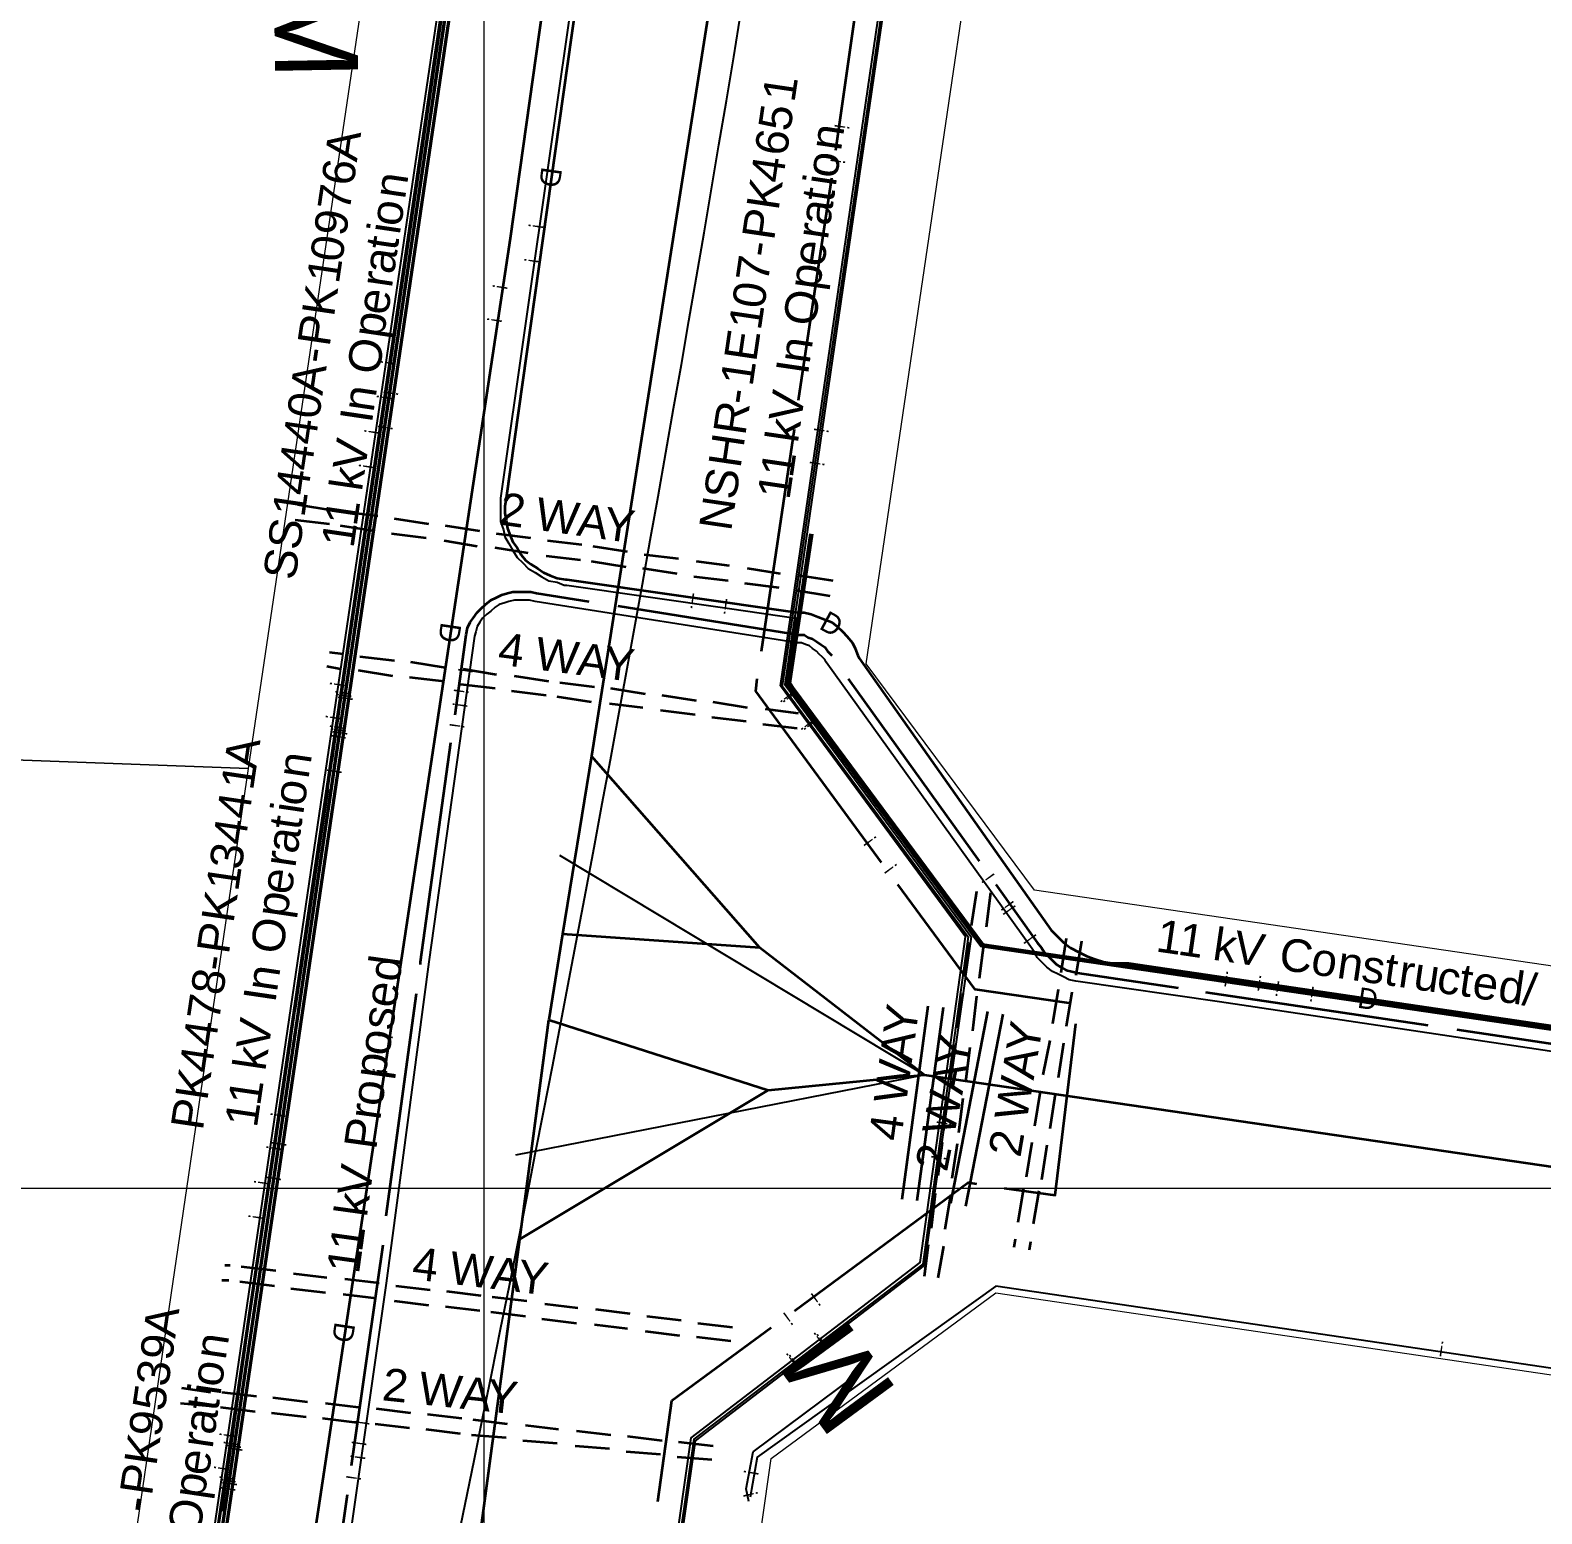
# Model space of a CAD drawing. Header units: inches. Extents: x 0.2 to 23.4, y 0.2 to 16.2.
# Drawn here: x 15.401 to 19.053, y 3.326 to 6.909 of the extents above; entities that cross this region are included whole.
import ezdxf

# ---------------------------------------------------------------- set-up
doc = ezdxf.new("R2010")
doc.units = ezdxf.units.IN
doc.header["$MEASUREMENT"] = 0
doc.layers.add('PDF_Geometry', color=7, linetype='Continuous', true_color=0x4ce600)
doc.layers.add('PDF_Text', color=7, linetype='Continuous')
doc.styles.add('PDF Arial', font='arial.ttf')

msp = doc.modelspace()

# ---------------------------------------------------------------- linework, layer by layer
at = {"layer": 'PDF_Geometry', "lineweight": 25}
for points in [[(17.6239, 15.3912), (17.1139, 11.9148), (16.5072, 11.4649), (16.3206, 11.4849), (16.2472, 10.8083), (16.4172, 10.7816), (16.8673, 10.175), (16.8406, 9.9883), (15.6239, 1.7424)], [(15.6272, 1.7424), (16.8473, 9.9883), (16.8706, 10.1783), (16.4206, 10.7849), (16.2539, 10.8116), (16.3239, 11.4782), (16.5072, 11.4549), (17.1239, 11.9115), (17.6339, 15.3912)], [(17.6406, 15.3912), (17.1273, 11.9082), (16.5106, 11.4482), (16.3339, 11.4682), (16.2639, 10.8183), (16.4239, 10.7983), (16.8839, 10.1783), (16.8539, 9.985), (15.6372, 1.7424)], [(17.6439, 15.3912), (17.1339, 11.9048), (16.5139, 11.4449), (16.3372, 11.4615), (16.2706, 10.8249), (16.4272, 10.8016), (16.8873, 10.1816), (16.8606, 9.985), (15.6439, 1.7424)], [(17.6473, 15.3912), (17.1373, 11.9015), (16.5139, 11.4382), (16.3406, 11.4582), (16.2739, 10.8283), (16.4306, 10.8083), (16.8939, 10.1816), (16.8639, 9.985), (15.6472, 1.7424)], [(16.7473, 1.7424), (16.9973, 3.5089), (17.5506, 3.9322), (17.6606, 4.7188), (17.2139, 5.3254), (17.5639, 7.7185), (18.6907, 15.3912)], [(18.694, 15.3912), (17.5706, 7.7185), (17.2173, 5.3254), (17.6673, 4.7188), (17.5573, 3.9288), (17.0039, 3.5055), (16.7506, 1.7424)], [(18.7007, 15.3912), (17.5739, 7.7185), (17.2239, 5.3287), (17.6739, 4.7188), (17.5606, 3.9255), (17.0073, 3.5022), (16.7572, 1.7424)], [(11.3871, 12.4881), (11.3637, 12.2015), (16.3272, 11.4715), (16.2606, 10.8149), (16.4206, 10.7916), (16.8773, 10.1783), (16.8506, 9.9883), (15.6339, 1.7424)], [(16.1072, 10.6149), (16.1372, 10.8149), (16.4139, 10.7749), (16.8606, 10.175), (16.6772, 8.9284), (16.1106, 5.0987), (15.6172, 1.7424)], [(16.7773, 7.4552), (16.5372, 5.7787), (16.5372, 5.762), (16.5372, 5.742), (16.5372, 5.722), (16.5439, 5.702), (16.5472, 5.6854), (16.5572, 5.6687), (16.5672, 5.652), (16.5772, 5.6354), (16.5906, 5.622), (16.6039, 5.6087), (16.6206, 5.5987), (16.6372, 5.5887), (16.6539, 5.5787), (16.6739, 5.5754), (16.6906, 5.5687), (16.6972, 5.5687), (17.0906, 5.512), (17.2506, 5.4887), (17.2473, 5.4587)], [(19.524, 4.3755), (18.274, 4.5621), (17.9273, 4.6121), (17.9106, 4.6155), (17.8973, 4.6221), (17.884, 4.6288), (17.8706, 4.6355), (17.8573, 4.6455), (17.844, 4.6588), (17.834, 4.6688), (17.8273, 4.6821), (17.8173, 4.6954), (17.3239, 5.3821), (17.3206, 5.3887), (17.3139, 5.3954), (17.3073, 5.4021), (17.3006, 5.4087), (17.2906, 5.4154), (17.2839, 5.422), (17.2739, 5.4254), (17.2639, 5.4287), (17.2539, 5.4287), (17.2439, 5.432), (17.2339, 5.432), (16.6206, 5.5287), (16.6072, 5.532), (16.5972, 5.532), (16.5839, 5.532), (16.5706, 5.532), (16.5572, 5.5287), (16.5472, 5.5254), (16.5339, 5.522), (16.5239, 5.5154), (16.5139, 5.5054), (16.5039, 5.4987), (16.4939, 5.4887), (16.4872, 5.4787), (16.4806, 5.4687), (16.4772, 5.4554), (16.4739, 5.4454), (16.3639, 4.6588), (16.2606, 3.8822), (16.1472, 3.0889)], [(23.3508, 3.8688), (17.6973, 4.6954), (17.2406, 5.3121), (17.2273, 5.3287), (17.2473, 5.4587)]]:
    msp.add_lwpolyline(points, dxfattribs=at)
at = {"layer": 'PDF_Geometry', "color": 8, "lineweight": 9, "true_color": 0x6e6e6e}
for points in [[(16.4972, 2.3623), (16.4972, 14.7713)], [(11.8704, 4.1122), (22.8041, 4.1122)]]:
    msp.add_lwpolyline(points, dxfattribs=at)
at = {"layer": 'PDF_Geometry', "color": 8, "lineweight": 35, "true_color": 0x828282}
for points in [[(17.6706, 10.9382), (17.6173, 10.6183), (16.7572, 5.1554), (16.6872, 4.7254), (16.6539, 4.5188)], [(17.1639, 4.6921), (16.7572, 5.1554)], [(17.5606, 4.3855), (17.1639, 4.6921), (16.6872, 4.7254)], [(16.2806, 1.7424), (16.3439, 2.1957), (16.4406, 2.9189), (16.5839, 3.9888), (16.6539, 4.5188)], [(16.6539, 4.5188), (17.1839, 4.3488), (17.5606, 4.3855)], [(17.5606, 4.3855), (23.3508, 3.5389)], [(16.5839, 3.9888), (17.1839, 4.3488)]]:
    msp.add_lwpolyline(points, dxfattribs=at)
at = {"layer": 'PDF_Geometry', "color": 1, "lineweight": 35, "true_color": 0xe60000}
for points in [[(17.0573, 9.935), (16.5606, 6.4053), (16.0239, 2.8556), (15.8506, 1.7424)], [(16.7873, 7.4552), (16.5506, 5.7787), (16.5472, 5.7587), (16.5472, 5.742), (16.5506, 5.7254), (16.5539, 5.7054), (16.5606, 5.6887), (16.5672, 5.672), (16.5772, 5.6587), (16.5872, 5.642), (16.5972, 5.6287), (16.6106, 5.6187), (16.6272, 5.6087), (16.6406, 5.5987), (16.6572, 5.592), (16.6739, 5.5854), (16.6939, 5.582), (16.6972, 5.582), (17.2539, 5.502), (17.2706, 5.502), (17.2873, 5.4987), (17.3039, 5.492), (17.3206, 5.4854), (17.3373, 5.4787), (17.3506, 5.4687), (17.3639, 5.4554), (17.3739, 5.4454), (17.3873, 5.4287), (17.3939, 5.4154), (17.4006, 5.3987), (17.4039, 5.3921), (17.8673, 4.7354), (17.8806, 4.7221), (17.8973, 4.7054), (17.914, 4.6921), (17.934, 4.6821), (17.954, 4.6721), (17.974, 4.6654), (17.994, 4.6588), (18.014, 4.6554), (18.0373, 4.6554), (18.054, 4.6554), (19.384, 4.4588)]]:
    msp.add_lwpolyline(points, dxfattribs=at)
at = {"layer": 'PDF_Geometry', "color": 7, "lineweight": 18}
for points in [[(23.3508, 4.0222), (17.8273, 4.8321), (17.4206, 5.3787), (18.0906, 9.9217)], [(16.2606, 7.3752), (15.9272, 5.1254), (13.6871, 5.2087), (13.9705, 7.1252), (14.0205, 7.4585), (16.2606, 7.3752)], [(13.6871, 5.2087), (15.9272, 5.1254), (15.4305, 1.7424)], [(16.9473, 1.7424), (17.1906, 3.4589), (17.734, 3.8589)], [(17.734, 3.8589), (20.8107, 3.4056), (20.5741, 1.7424)]]:
    msp.add_lwpolyline(points, dxfattribs=at)
at = {"layer": 'PDF_Geometry', "lineweight": 35}
for points in [[(17.3473, 6.6186), (17.4239, 7.1552)], [(16.3072, 6.3553), (16.3872, 6.8919)], [(17.2573, 6.0153), (17.3373, 6.552)], [(16.2172, 5.7487), (16.2972, 6.2853)], [(17.1673, 5.4087), (17.2473, 5.9453)], [(16.1306, 5.1454), (16.2072, 5.682)], [(16.4272, 5.2554), (16.4539, 5.4487), (16.4572, 5.4654), (16.4639, 5.4787), (16.4706, 5.4887), (16.4806, 5.502), (16.4906, 5.512), (16.5006, 5.522), (16.5139, 5.532), (16.5272, 5.5387), (16.5406, 5.5454), (16.5539, 5.5487), (16.5672, 5.552), (16.5839, 5.552), (16.5972, 5.552), (16.6106, 5.552), (16.6239, 5.5487), (16.7506, 5.5287)], [(16.8206, 5.5187), (17.2373, 5.452), (17.2473, 5.452), (17.2573, 5.4487), (17.2706, 5.4487), (17.2806, 5.442), (17.2906, 5.4387), (17.3006, 5.432), (17.3106, 5.4254), (17.3206, 5.4187), (17.3273, 5.4087), (17.3373, 5.3987)], [(16.1572, 5.4021), (16.1239, 5.4054)], [(16.1506, 5.3654), (16.1172, 5.3721)], [(16.2806, 5.3854), (16.1972, 5.3954)], [(16.4039, 5.3687), (16.3206, 5.3821)], [(16.2772, 5.3487), (16.1939, 5.3621)], [(16.4006, 5.3354), (16.3172, 5.3454)], [(16.5272, 5.3521), (16.4472, 5.3654)], [(16.6539, 5.3354), (16.5706, 5.3487)], [(16.7639, 5.3221), (16.6806, 5.3321)], [(17.4573, 4.8988), (17.1539, 5.3121), (17.1573, 5.3421)], [(17.3773, 5.3421), (17.6939, 4.9021)], [(16.5239, 5.3187), (16.4406, 5.3287)], [(16.6472, 5.3021), (16.5639, 5.3121)], [(16.7572, 5.2854), (16.6739, 5.2987)], [(16.8873, 5.3054), (16.8039, 5.3187)], [(17.0106, 5.2887), (16.9273, 5.3021)], [(16.8806, 5.2721), (16.8006, 5.2821)], [(17.0073, 5.2554), (16.9239, 5.2654)], [(17.1339, 5.2721), (17.0506, 5.2854)], [(17.2573, 5.2587), (17.1773, 5.2687)], [(17.1306, 5.2387), (17.0473, 5.2487)], [(17.2539, 5.2221), (17.1706, 5.2321)], [(16.3439, 4.6521), (16.3439, 4.6588), (16.4172, 5.1887)], [(16.0406, 4.5421), (16.1206, 5.0754)], [(17.9106, 4.5588), (17.6839, 4.5921), (17.4973, 4.8454)], [(17.734, 4.8454), (17.834, 4.7054), (17.844, 4.6921), (17.8506, 4.6821), (17.8606, 4.6721), (17.8706, 4.6621), (17.8806, 4.6521), (17.8906, 4.6455), (17.904, 4.6388), (17.9173, 4.6355), (17.9306, 4.6321), (18.174, 4.5955)], [(16.2606, 4.0455), (16.3339, 4.5821)], [(18.2406, 4.5855), (18.7773, 4.5055)], [(17.5073, 4.0855), (17.5706, 4.5521)], [(17.5439, 4.0822), (17.6073, 4.5488)], [(17.754, 4.1122), (17.8773, 4.0955), (17.9273, 4.5088)], [(18.8473, 4.4955), (19.3807, 4.4155)], [(15.9506, 3.9355), (16.0306, 4.4721)], [(17.2473, 3.8155), (17.6673, 4.1255), (17.6873, 4.1222)], [(16.1772, 3.4422), (16.2406, 3.8855), (16.2539, 3.9755)], [(15.8839, 3.9255), (15.8706, 3.9255)], [(15.9939, 3.9122), (15.9106, 3.9222)], [(15.8806, 3.8888), (15.8639, 3.8888)], [(15.9906, 3.8755), (15.9072, 3.8855)], [(16.1172, 3.8955), (16.0372, 3.9055)], [(16.2439, 3.8822), (16.1606, 3.8922)], [(16.3672, 3.8655), (16.2839, 3.8755)], [(15.8639, 3.3322), (15.9406, 3.8688)], [(16.1139, 3.8589), (16.0306, 3.8688)], [(16.2372, 3.8455), (16.1572, 3.8555)], [(16.3639, 3.8289), (16.2806, 3.8389)], [(16.4906, 3.8522), (16.4072, 3.8622)], [(16.6006, 3.8389), (16.5172, 3.8489)], [(16.4872, 3.8155), (16.4039, 3.8255)], [(16.5972, 3.8022), (16.5139, 3.8122)], [(16.7239, 3.8222), (16.6439, 3.8322)], [(16.8506, 3.8089), (16.7672, 3.8189)], [(16.9739, 3.7922), (16.8906, 3.8022)], [(16.7206, 3.7855), (16.6372, 3.7955)], [(16.8439, 3.7722), (16.7639, 3.7822)], [(16.9706, 3.7555), (16.8873, 3.7655)], [(16.9173, 3.3556), (16.9506, 3.5989), (17.1906, 3.7755)], [(17.0973, 3.7755), (17.0139, 3.7855)], [(17.0939, 3.7422), (17.0106, 3.7522)], [(16.0839, 2.8356), (16.1272, 3.0922), (16.1672, 3.3722)]]:
    msp.add_lwpolyline(points, dxfattribs=at)
at = {"layer": 'PDF_Geometry', "color": 211, "lineweight": 35, "true_color": 0xf4b3fc}
for points in [[(16.1306, 5.7487), (16.0472, 5.762)], [(16.2406, 5.7354), (16.1572, 5.7454)], [(16.1239, 5.7154), (16.0406, 5.7254)], [(16.2339, 5.6987), (16.1506, 5.712)], [(16.3639, 5.7154), (16.2806, 5.7287)], [(16.4872, 5.6987), (16.4039, 5.712)], [(16.3572, 5.682), (16.2739, 5.692)], [(16.4806, 5.662), (16.4006, 5.6754)], [(16.6106, 5.682), (16.5272, 5.692)], [(16.7339, 5.6654), (16.6506, 5.6754)], [(16.8439, 5.6487), (16.7606, 5.662)], [(16.6039, 5.6454), (16.5239, 5.6587)], [(16.7306, 5.6287), (16.6472, 5.6387)], [(16.8406, 5.612), (16.7572, 5.6254)], [(16.9673, 5.632), (16.8839, 5.642)], [(17.0906, 5.6154), (17.0106, 5.6254)], [(16.9639, 5.5954), (16.8806, 5.6087)], [(17.0873, 5.5787), (17.0039, 5.5887)], [(17.2139, 5.5954), (17.1339, 5.6087)], [(17.3406, 5.5787), (17.2573, 5.592)], [(17.2106, 5.562), (17.1273, 5.572)], [(17.3339, 5.542), (17.2506, 5.5554)], [(17.6873, 4.8288), (17.6739, 4.7454)], [(17.7206, 4.8254), (17.7106, 4.7421)], [(17.904, 4.7154), (17.8906, 4.6321)], [(17.6706, 4.7054), (17.6573, 4.6221)], [(17.7039, 4.6988), (17.6939, 4.6188)], [(17.9406, 4.7088), (17.9273, 4.6255)], [(17.6539, 4.5821), (17.6406, 4.4988)], [(17.6873, 4.5755), (17.6773, 4.4921)], [(17.884, 4.5921), (17.8706, 4.5088)], [(17.9173, 4.5855), (17.904, 4.5021)], [(17.714, 4.5388), (17.6239, 4.0755)], [(17.7506, 4.5321), (17.6606, 4.0688)], [(17.6339, 4.4588), (17.6239, 4.3755)], [(17.864, 4.4688), (17.8473, 4.3855)], [(17.8973, 4.4621), (17.884, 4.3788)], [(17.6706, 4.4521), (17.6606, 4.3688)], [(17.6173, 4.3321), (17.6073, 4.2521)], [(17.6539, 4.3288), (17.6439, 4.2455)], [(17.8406, 4.3455), (17.8273, 4.2621)], [(17.8773, 4.3388), (17.864, 4.2555)], [(17.6039, 4.2222), (17.5939, 4.1422)], [(17.6406, 4.2188), (17.6273, 4.1355)], [(17.8206, 4.2222), (17.8073, 4.1388)], [(17.8573, 4.2155), (17.844, 4.1322)], [(17.5873, 4.0988), (17.5773, 4.0155)], [(17.6239, 4.0955), (17.6106, 4.0122)], [(17.8006, 4.1122), (17.7873, 4.0288)], [(17.8373, 4.1055), (17.824, 4.0255)], [(17.7806, 3.9888), (17.7773, 3.9688)], [(17.8173, 3.9822), (17.814, 3.9622)], [(17.5706, 3.9755), (17.5606, 3.8988)], [(17.6073, 3.9722), (17.5939, 3.8955)], [(15.8372, 3.6189), (15.7672, 3.6289)], [(15.9472, 3.6089), (15.8639, 3.6189)], [(15.8339, 3.5855), (15.7639, 3.5922)], [(15.9439, 3.5722), (15.8606, 3.5822)], [(16.0706, 3.5955), (15.9872, 3.6055)], [(16.1939, 3.5822), (16.1139, 3.5922)], [(16.0672, 3.5589), (15.9839, 3.5689)], [(16.1906, 3.5455), (16.1072, 3.5555)], [(16.3206, 3.5689), (16.2372, 3.5789)], [(16.4439, 3.5555), (16.3606, 3.5655)], [(16.5539, 3.5422), (16.4706, 3.5522)], [(16.3172, 3.5322), (16.2339, 3.5422)], [(16.4406, 3.5189), (16.3572, 3.5289)], [(16.5506, 3.5089), (16.4672, 3.5155)], [(16.6772, 3.5289), (16.5972, 3.5389)], [(16.8039, 3.5155), (16.7206, 3.5255)], [(16.9273, 3.5022), (16.8439, 3.5122)], [(16.6739, 3.4955), (16.5906, 3.5022)], [(16.8006, 3.4822), (16.7172, 3.4889)], [(16.9239, 3.4689), (16.8406, 3.4756)], [(17.0506, 3.4889), (16.9673, 3.4989)], [(17.0473, 3.4556), (16.9639, 3.4622)]]:
    msp.add_lwpolyline(points, dxfattribs=at)
at = {"layer": 'PDF_Geometry', "color": 20, "lineweight": 60, "true_color": 0xfa3411}
msp.add_lwpolyline([(17.2873, 5.692), (17.2339, 5.3321), (17.2439, 5.3154), (17.7006, 4.6988), (23.3508, 3.8722)], dxfattribs=at)
at = {"layer": 'PDF_Geometry', "color": 7, "lineweight": 25}
for points in [[(17.5606, 4.3855), (16.6806, 4.9154)], [(16.5739, 4.1922), (17.5606, 4.3855)], [(17.5606, 4.3855), (23.3508, 3.5389)]]:
    msp.add_lwpolyline(points, dxfattribs=at)
at = {"layer": 'PDF_Geometry', "color": 222, "lineweight": 25, "true_color": 0xe600a9}
for points in [[(23.3508, 3.0456), (17.734, 3.8755), (17.1573, 3.4622), (17.1406, 3.3656)], [(17.1373, 3.3556), (17.1306, 3.3856), (17.1473, 3.4756), (17.3939, 3.6589)]]:
    msp.add_lwpolyline(points, dxfattribs=at)
at = {"layer": 'PDF_Geometry', "color": 7, "lineweight": 25}
msp.add_arc((-74.8281, 22.0997), 93.1857, 347.397572, 355.877628, dxfattribs=at)

# ---------------------------------------------------------------- texts
at = {"layer": 'PDF_Text', "color": 220, "true_color": 0xff00c5, "attachment_point": 7, "style": 'PDF Arial'}
for s, insert, char_height, rotation in [('\\W1.001361;\\Q0.00023;M', (15.9889, 7.0211), 0.200413, 271.0001), ('\\W1.001361;\\Q0.00655;M', (17.5007, 3.6183), 0.200421, 126.3033)]:
    msp.add_mtext(s, dxfattribs=dict(at, insert=insert, char_height=char_height, rotation=rotation))
at = {"layer": 'PDF_Text', "attachment_point": 7, "style": 'PDF Arial'}
for s, insert, char_height, rotation in [('\\W1.000949;\\Q-0.00199;1', (17.2471, 6.7322), 0.078734, 81.599), ('\\W1.001554;\\Q-0.00199;5', (17.2381, 6.662), 0.078734, 81.599), ('\\W1.003087;\\Q-0.00199;A', (16.1898, 6.5887), 0.078734, 81.599), ('\\W0.998941;\\Q-0.00199;6', (17.2293, 6.6023), 0.078734, 81.599), ('\\W1.001151;\\Q-0.00199;n', (17.3595, 6.6152), 0.078734, 81.599), ('\\W0.836953;\\Q-0.00208;!', (17.3789, 6.6672), 0.035788, 81.599), ('\\W1.001058;\\Q-0.00199;o', (17.351, 6.5488), 0.078734, 81.599), ('\\W0.998941;\\Q-0.00199;6', (16.1825, 6.5301), 0.078734, 81.599), ('\\W0.938546;\\Q-0.00195;D', (16.6365, 6.5803), 0.050103, 261.999), ('\\W1.000981;\\Q-0.00199;4', (17.2183, 6.5371), 0.078734, 81.599), ('\\W0.836953;\\Q-0.00208;!', (17.3689, 6.5838), 0.035788, 81.599), ('\\W1.001151;\\Q-0.00199;n', (16.3061, 6.4986), 0.078734, 81.599), ('\\W1.000895;\\Q-0.00199;K', (17.2086, 6.4712), 0.078734, 81.599), ('\\W0.998236;\\Q-0.00199;i', (17.3468, 6.5295), 0.078734, 81.599), ('\\W1.002074;\\Q-0.00199;7', (16.1721, 6.4687), 0.078734, 81.599), ('\\W0.998142;\\Q-0.00199;t', (17.3419, 6.4912), 0.078734, 81.599), ('\\W1.000870;\\Q-0.00199;9', (16.1645, 6.4085), 0.078734, 81.599), ('\\W1.001058;\\Q-0.00199;o', (16.2976, 6.4322), 0.078734, 81.599), ('\\W1.001708;\\Q-0.00199;P', (17.1979, 6.399), 0.078734, 81.599), ('\\W1.000182;\\Q-0.00199;a', (17.334, 6.4338), 0.078734, 81.599), ('\\W0.998236;\\Q-0.00199;i', (16.2934, 6.4129), 0.078734, 81.599), ('\\W0.836953;\\Q-0.00190;!', (16.6055, 6.4434), 0.035788, 261.9991), ('\\W1.001496;\\Q-0.00199;r', (17.3278, 6.4008), 0.078734, 81.599), ('\\W1.001712;\\Q-0.00199;0', (16.1553, 6.3459), 0.078734, 81.599), ('\\W0.998142;\\Q-0.00199;t', (16.2885, 6.3745), 0.078734, 81.599), ('\\W1.000575;\\Q-0.00199;-', (17.1918, 6.3578), 0.078734, 81.599), ('\\W1.001205;\\Q-0.00199;e', (17.3194, 6.3349), 0.078734, 81.599), ('\\W1.000182;\\Q-0.00199;a', (16.2806, 6.3171), 0.078734, 81.599), ('\\W0.836953;\\Q-0.00190;!', (16.5955, 6.3601), 0.035788, 261.9991), ('\\W1.002074;\\Q-0.00199;7', (17.1828, 6.2969), 0.078734, 81.599), ('\\W1.000949;\\Q-0.00199;1', (16.1463, 6.2941), 0.078734, 81.599), ('\\W1.001496;\\Q-0.00199;r', (16.2744, 6.2842), 0.078734, 81.599), ('\\W1.001469;\\Q-0.00199;p', (17.3314, 6.2757), 0.078734, 81.599), ('\\W1.000895;\\Q-0.00199;K', (16.1345, 6.2144), 0.078734, 81.599), ('\\W1.001205;\\Q-0.00199;e', (16.266, 6.2182), 0.078734, 81.599), ('\\W0.836953;\\Q-0.00213;!', (16.519, 6.2968), 0.035788, 261.3989), ('\\W1.001712;\\Q-0.00199;0', (17.1748, 6.2334), 0.078734, 81.599), ('\\W1.000360;\\Q-0.00199;O', (17.2982, 6.1911), 0.078734, 81.599), ('\\W1.001708;\\Q-0.00199;P', (16.1239, 6.1423), 0.078734, 81.599), ('\\W1.001469;\\Q-0.00199;p', (16.2781, 6.1591), 0.078734, 81.599), ('\\W0.836953;\\Q-0.00213;!', (16.5056, 6.2168), 0.035788, 261.3989), ('\\W1.000949;\\Q-0.00199;1', (17.1658, 6.1816), 0.078734, 81.599), ('\\W1.000333;\\Q-0.00199;E', (17.1546, 6.1058), 0.078734, 81.599), ('\\W1.000575;\\Q-0.00199;-', (16.1178, 6.1011), 0.078734, 81.599), ('\\W1.000360;\\Q-0.00199;O', (16.2448, 6.0744), 0.078734, 81.599), ('\\W1.001151;\\Q-0.00199;n', (17.2835, 6.1009), 0.078734, 81.599), ('\\W0.836953;\\Q-0.00193;!', (16.2489, 6.1135), 0.035788, 261.699), ('\\W1.000949;\\Q-0.00199;1', (17.1458, 6.0464), 0.078734, 81.599), ('\\W1.002522;\\Q-0.00199;I', (17.2796, 6.0742), 0.078734, 81.599), ('\\W1.003087;\\Q-0.00199;A', (16.1065, 6.0249), 0.078734, 81.599), ('\\W1.001712;\\Q-0.00199;0', (16.0993, 5.9668), 0.078734, 81.599), ('\\W1.001151;\\Q-0.00199;n', (16.2301, 5.9842), 0.078734, 81.599), ('\\W0.836953;\\Q-0.00193;!', (16.2389, 6.0301), 0.035788, 261.699), ('\\W0.836953;\\Q-0.00196;!', (16.2889, 6.0239), 0.035788, 81.499), ('\\W1.000575;\\Q-0.00199;-', (17.1392, 6.0018), 0.078734, 81.599), ('\\W1.000803;\\Q-0.00199;V', (17.2626, 5.959), 0.078734, 81.599), ('\\W1.002628;\\Q-0.00199;R', (17.1283, 5.9278), 0.078734, 81.599), ('\\W1.000981;\\Q-0.00199;4', (16.0887, 5.9045), 0.078734, 81.599), ('\\W1.002522;\\Q-0.00199;I', (16.2262, 5.9575), 0.078734, 81.599), ('\\W0.836953;\\Q-0.00196;!', (16.2755, 5.9405), 0.035788, 81.499), ('\\W1.000455;\\Q-0.00199;k', (17.2553, 5.9097), 0.078734, 81.599), ('\\W1.000803;\\Q-0.00199;V', (16.2092, 5.8424), 0.078734, 81.599), ('\\W0.836953;\\Q-0.00208;!', (16.2089, 5.9468), 0.035788, 261.599), ('\\W1.000571;\\Q-0.00199;H', (17.1167, 5.8488), 0.078734, 81.599), ('\\W0.836953;\\Q-0.00208;!', (17.3289, 5.9339), 0.035788, 81.599), ('\\W1.000981;\\Q-0.00199;4', (16.0795, 5.8418), 0.078734, 81.599), ('\\W1.000949;\\Q-0.00199;1', (17.2428, 5.8253), 0.078734, 81.599), ('\\W1.000981;\\Q-0.00199;4', (16.0707, 5.7825), 0.078734, 81.599), ('\\W1.000455;\\Q-0.00199;k', (16.2019, 5.7931), 0.078734, 81.599), ('\\W0.836953;\\Q-0.00208;!', (16.1956, 5.8635), 0.035788, 261.599), ('\\W1.002574;\\Q-0.00199;S', (17.1067, 5.7722), 0.078734, 81.599), ('\\W0.836953;\\Q-0.00208;!', (17.3189, 5.8539), 0.035788, 81.599), ('\\W1.000949;\\Q-0.00199;1', (17.235, 5.7726), 0.078734, 81.599), ('\\W1.000949;\\Q-0.00199;1', (16.063, 5.7303), 0.078734, 81.599), ('\\W1.001005;\\Q0.00189;2', (16.5307, 5.7152), 0.078743, 352.0009), ('\\W1.000632;\\Q0.00189;W', (16.6179, 5.7029), 0.078743, 352.0009), ('\\W1.001090;\\Q-0.00199;N', (17.0942, 5.6967), 0.078734, 81.599), ('\\W1.000949;\\Q-0.00199;1', (16.1894, 5.7087), 0.078734, 81.599), ('\\W1.003087;\\Q0.00189;A', (16.7187, 5.6887), 0.078743, 352.0009), ('\\W1.000852;\\Q0.00189;Y', (16.7819, 5.6799), 0.078743, 352.0009), ('\\W1.002574;\\Q-0.00199;S', (16.0526, 5.6506), 0.078734, 81.599), ('\\W1.000949;\\Q-0.00199;1', (16.1817, 5.6559), 0.078734, 81.599), ('\\W1.002574;\\Q-0.00199;S', (16.0419, 5.5781), 0.078734, 81.599), ('\\W0.836953;\\Q0.00190;!', (16.9925, 5.5137), 0.035792, 352.001), ('\\W0.836953;\\Q0.00190;!', (17.0725, 5.5003), 0.035792, 352.001), ('\\W0.938546;\\Q0.00577;D', (17.3043, 5.4642), 0.050108, 331.5029), ('\\W0.938546;\\Q-0.00203;D', (16.3933, 5.4804), 0.050103, 261.399), ('\\W1.000981;\\Q0.00181;4', (16.5282, 5.3771), 0.078743, 352.6009), ('\\W1.000632;\\Q0.00181;W', (16.6174, 5.3655), 0.078743, 352.6009), ('\\W1.003087;\\Q0.00181;A', (16.7183, 5.3524), 0.078743, 352.6009), ('\\W1.000852;\\Q0.00181;Y', (16.7816, 5.3442), 0.078743, 352.6009), ('\\W0.836953;\\Q-0.00193;!', (16.1256, 5.3369), 0.035788, 261.699), ('\\W0.836953;\\Q-0.00188;!', (16.4355, 5.3702), 0.035788, 262.1991), ('\\W0.836953;\\Q-0.00193;!', (16.1389, 5.3169), 0.035788, 261.699), ('\\W0.836953;\\Q-0.00193;!', (16.1422, 5.3102), 0.035788, 261.699), ('\\W0.836953;\\Q-0.00193;!', (16.1456, 5.3035), 0.035788, 261.699), ('\\W0.836953;\\Q-0.00189;!', (16.459, 5.3039), 0.035788, 82.099), ('\\W0.836953;\\Q0.00664;!', (17.2104, 5.2914), 0.03579, 306.5033), ('\\W0.836953;\\Q0.00664;!', (17.217, 5.2914), 0.03579, 306.5033), ('\\W0.836953;\\Q-0.00188;!', (16.4221, 5.2869), 0.035788, 262.1991), ('\\W0.836953;\\Q-0.00193;!', (16.1156, 5.2569), 0.035788, 261.699), ('\\W0.836953;\\Q-0.00193;!', (16.1256, 5.2335), 0.035788, 261.699), ('\\W0.836953;\\Q-0.00193;!', (16.1289, 5.2269), 0.035788, 261.699), ('\\W0.836953;\\Q-0.00189;!', (16.449, 5.2206), 0.035788, 82.099), ('\\W0.836953;\\Q0.00664;!', (17.2604, 5.2247), 0.03579, 306.5033), ('\\W0.836953;\\Q0.00664;!', (17.267, 5.2247), 0.03579, 306.5033), ('\\W1.003087;\\Q-0.00199;A', (15.9465, 5.1212), 0.078734, 81.599), ('\\W0.836953;\\Q-0.00196;!', (16.1622, 5.1939), 0.035788, 81.499), ('\\W0.836953;\\Q-0.00193;!', (16.1322, 5.2202), 0.035788, 261.699), ('\\W1.001151;\\Q-0.00199;n', (16.0728, 5.0987), 0.078734, 81.599), ('\\W1.000949;\\Q-0.00199;1', (15.939, 5.0706), 0.078734, 81.599), ('\\W0.836953;\\Q-0.00196;!', (16.1522, 5.1106), 0.035788, 81.499), ('\\W1.001058;\\Q-0.00199;o', (16.0643, 5.0323), 0.078734, 81.599), ('\\W1.000981;\\Q-0.00199;4', (15.9287, 5.0008), 0.078734, 81.599), ('\\W0.998236;\\Q-0.00199;i', (16.0601, 5.013), 0.078734, 81.599), ('\\W0.998142;\\Q-0.00199;t', (16.0552, 4.9746), 0.078734, 81.599), ('\\W1.000981;\\Q-0.00199;4', (15.9194, 4.9381), 0.078734, 81.599), ('\\W1.000182;\\Q-0.00199;a', (16.0473, 4.9172), 0.078734, 81.599), ('\\W1.001289;\\Q-0.00199;3', (15.912, 4.8785), 0.078734, 81.599), ('\\W0.836953;\\Q0.00651;!', (17.4475, 4.9561), 0.035789, 126.4033), ('\\W1.001496;\\Q-0.00199;r', (16.0411, 4.8843), 0.078734, 81.599), ('\\W0.836953;\\Q0.00651;!', (17.4975, 4.8894), 0.035789, 126.4033), ('\\W1.000949;\\Q-0.00199;1', (15.903, 4.8266), 0.078734, 81.599), ('\\W1.001205;\\Q-0.00199;e', (16.0327, 4.8184), 0.078734, 81.599), ('\\W0.836953;\\Q0.00649;!', (17.6972, 4.8548), 0.035789, 305.9032), ('\\W1.000895;\\Q-0.00199;K', (15.8917, 4.7502), 0.078734, 81.599), ('\\W1.001469;\\Q-0.00199;p', (16.0447, 4.7592), 0.078734, 81.599), ('\\W0.836953;\\Q0.00649;!', (17.7438, 4.7882), 0.035789, 305.9032), ('\\W0.836953;\\Q0.00648;!', (17.7841, 4.7894), 0.035789, 125.8033), ('\\W1.001708;\\Q-0.00199;P', (15.8805, 4.6748), 0.078734, 81.599), ('\\W1.000360;\\Q-0.00199;O', (16.0115, 4.6746), 0.078734, 81.599), ('\\W1.000949;\\Q0.00198;1', (18.118, 4.6841), 0.078743, 351.701), ('\\W1.000949;\\Q0.00198;1', (18.1708, 4.6764), 0.078743, 351.701), ('\\W0.836953;\\Q0.00648;!', (17.8341, 4.7194), 0.035789, 125.8033), ('\\W1.000455;\\Q0.00198;k', (18.2552, 4.6641), 0.078743, 351.701), ('\\W1.000803;\\Q0.00198;V', (18.3045, 4.6569), 0.078743, 351.701), ('\\W1.001176;\\Q0.00198;C', (18.4148, 4.6395), 0.078743, 351.701), ('\\W1.001058;\\Q0.00198;o', (18.4922, 4.6282), 0.078743, 351.701), ('\\W1.001151;\\Q0.00198;n', (18.5553, 4.6203), 0.078743, 351.701), ('\\W0.998142;\\Q0.00198;t', (18.6686, 4.603), 0.078743, 351.701), ('\\W1.001422;\\Q-0.00199;8', (15.8672, 4.575), 0.078734, 81.599), ('\\W1.000575;\\Q-0.00199;-', (15.8744, 4.6336), 0.078734, 81.599), ('\\W1.001151;\\Q-0.00199;n', (15.9968, 4.5844), 0.078734, 81.599), ('\\W1.000382;\\Q-0.00187;d', (16.294, 4.6076), 0.078734, 82.0991), ('\\W1.001060;\\Q0.00198;s', (18.6139, 4.6105), 0.078743, 351.701), ('\\W1.001496;\\Q0.00198;r', (18.7036, 4.5987), 0.078743, 351.701), ('\\W1.000532;\\Q0.00198;u', (18.7396, 4.5921), 0.078743, 351.701), ('\\W1.001538;\\Q0.00198;c', (18.7962, 4.5839), 0.078743, 351.701), ('\\W0.998142;\\Q0.00198;t', (18.85, 4.5766), 0.078743, 351.701), ('\\W1.000382;\\Q0.00198;d', (18.9441, 4.5623), 0.078743, 351.701), ('\\W1.001205;\\Q-0.00187;e', (16.2853, 4.5451), 0.078734, 82.0991), ('\\W0.836953;\\Q0.00208;!', (18.2988, 4.6338), 0.035792, 171.601), ('\\W0.836953;\\Q0.00208;!', (18.3788, 4.6238), 0.035792, 171.601), ('\\W0.836953;\\Q0.00196;!', (18.4059, 4.5772), 0.035792, 351.501), ('\\W1.001205;\\Q0.00198;e', (18.8817, 4.5714), 0.078743, 351.701), ('\\W0.997766;\\Q0.00198;/', (19.003, 4.5537), 0.078743, 351.701), ('\\W1.002074;\\Q-0.00199;7', (15.8567, 4.5133), 0.078734, 81.599), ('\\W1.002522;\\Q-0.00199;I', (15.9929, 4.5577), 0.078734, 81.599), ('\\W0.836953;\\Q0.00196;!', (18.4892, 4.5638), 0.035792, 351.501), ('\\W0.938546;\\Q0.00202;D', (18.6056, 4.5482), 0.050109, 351.501), ('\\W1.001060;\\Q-0.00187;s', (16.2779, 4.4917), 0.078734, 82.0991), ('\\W1.000852;\\Q-0.00179;Y', (17.5391, 4.4767), 0.078734, 82.1991), ('\\W1.000981;\\Q-0.00199;4', (15.8474, 4.4502), 0.078734, 81.599), ('\\W1.000803;\\Q-0.00199;V', (15.9759, 4.4425), 0.078734, 81.599), ('\\W1.000852;\\Q-0.00227;Y', (17.8356, 4.4341), 0.078734, 80.2989), ('\\W1.001058;\\Q-0.00187;o', (16.2692, 4.4292), 0.078734, 82.0991), ('\\W0.836953;\\Q-0.00213;!', (16.2423, 4.4869), 0.035788, 261.3989), ('\\W1.003087;\\Q-0.00179;A', (17.5305, 4.4135), 0.078734, 82.1991), ('\\W1.000852;\\Q-0.00267;Y', (17.6648, 4.398), 0.078734, 78.7987), ('\\W1.000981;\\Q-0.00199;4', (15.8381, 4.3876), 0.078734, 81.599), ('\\W1.000455;\\Q-0.00199;k', (15.9686, 4.3932), 0.078734, 81.599), ('\\W1.001469;\\Q-0.00187;p', (16.2818, 4.3706), 0.078734, 82.0991), ('\\W1.000632;\\Q-0.00179;W', (17.5166, 4.3126), 0.078734, 82.1991), ('\\W1.003087;\\Q-0.00227;A', (17.8249, 4.3712), 0.078734, 80.2989), ('\\W1.000895;\\Q-0.00199;K', (15.8284, 4.3216), 0.078734, 81.599), ('\\W0.836953;\\Q-0.00213;!', (16.229, 4.4036), 0.035788, 261.3989), ('\\W1.003087;\\Q-0.00267;A', (17.6524, 4.3354), 0.078734, 78.7987), ('\\W1.000632;\\Q-0.00227;W', (17.8077, 4.2709), 0.078734, 80.2989), ('\\W1.000949;\\Q-0.00199;1', (15.9561, 4.3088), 0.078734, 81.599), ('\\W1.001058;\\Q-0.00187;o', (16.2523, 4.3071), 0.078734, 82.0991), ('\\W1.000632;\\Q-0.00267;W', (17.6326, 4.2355), 0.078734, 78.7987), ('\\W1.001708;\\Q-0.00199;P', (15.8177, 4.2495), 0.078734, 81.599), ('\\W1.000949;\\Q-0.00199;1', (15.9483, 4.2561), 0.078734, 81.599), ('\\W1.001496;\\Q-0.00187;r', (16.2464, 4.2744), 0.078734, 82.0991), ('\\W0.836953;\\Q-0.00193;!', (15.9822, 4.2969), 0.035788, 261.699), ('\\W1.001708;\\Q-0.00187;P', (16.2365, 4.2031), 0.078734, 82.0991), ('\\W1.000981;\\Q-0.00179;4', (17.5044, 4.2235), 0.078734, 82.1991), ('\\W0.836953;\\Q-0.00191;!', (17.6257, 4.2607), 0.035788, 81.8991), ('\\W1.001005;\\Q-0.00227;2', (17.7929, 4.1841), 0.078734, 80.2989), ('\\W0.836953;\\Q-0.00193;!', (15.9722, 4.2169), 0.035788, 261.699), ('\\W0.836953;\\Q-0.00196;!', (16.0188, 4.2107), 0.035788, 81.499), ('\\W1.001005;\\Q-0.00267;2', (17.6155, 4.1492), 0.078734, 78.7987), ('\\W1.000803;\\Q-0.00187;V', (16.2208, 4.0896), 0.078734, 82.0991), ('\\W0.836953;\\Q-0.00191;!', (17.6123, 4.1774), 0.035788, 81.8991), ('\\W0.836953;\\Q-0.00193;!', (15.9422, 4.1336), 0.035788, 261.699), ('\\W0.836953;\\Q-0.00196;!', (16.0055, 4.1274), 0.035788, 81.499), ('\\W1.000455;\\Q-0.00187;k', (16.2139, 4.0402), 0.078734, 82.0991), ('\\W0.836953;\\Q-0.00193;!', (15.9289, 4.0503), 0.035788, 261.699), ('\\W1.000949;\\Q-0.00187;1', (16.2022, 3.9557), 0.078734, 82.0991), ('\\W1.000949;\\Q-0.00187;1', (16.1949, 3.9029), 0.078734, 82.0991), ('\\W1.000981;\\Q0.00168;4', (16.321, 3.8925), 0.078743, 353.1008), ('\\W1.000632;\\Q0.00168;W', (16.4103, 3.8817), 0.078743, 353.1008), ('\\W1.003087;\\Q0.00168;A', (16.5114, 3.8695), 0.078743, 353.1008), ('\\W1.000852;\\Q0.00168;Y', (16.5747, 3.8618), 0.078743, 353.1008), ('\\W0.836953;\\Q-0.00651;!', (17.3046, 3.8253), 0.035791, 36.2968), ('\\W1.003087;\\Q-0.00199;A', (15.7508, 3.7477), 0.078734, 81.599), ('\\W0.836953;\\Q-0.00651;!', (17.2379, 3.7787), 0.035791, 36.2968), ('\\W0.938546;\\Q-0.00203;D', (16.1367, 3.7905), 0.050103, 261.399), ('\\W0.836953;\\Q-0.00670;!', (17.2998, 3.7659), 0.035791, 217.4966), ('\\W1.000870;\\Q-0.00199;9', (15.7441, 3.6928), 0.078734, 81.599), ('\\W1.001151;\\Q-0.00199;n', (15.8728, 3.6955), 0.078734, 81.599), ('\\W0.836953;\\Q-0.00670;!', (17.3065, 3.7626), 0.035791, 217.4966), ('\\W1.001289;\\Q-0.00199;3', (15.7349, 3.6302), 0.078734, 81.599), ('\\W1.001058;\\Q-0.00199;o', (15.8642, 3.6291), 0.078734, 81.599), ('\\W0.836953;\\Q-0.00670;!', (17.2331, 3.7159), 0.035791, 217.4966), ('\\W0.836953;\\Q-0.00670;!', (17.2398, 3.7126), 0.035791, 217.4966), ('\\W1.001005;\\Q0.00145;2', (16.2487, 3.6001), 0.078743, 353.9007), ('\\W1.000632;\\Q0.00145;W', (16.3363, 3.5908), 0.078743, 353.9007), ('\\W1.003087;\\Q0.00145;A', (16.4375, 3.58), 0.078743, 353.9007), ('\\W1.001554;\\Q-0.00199;5', (15.7261, 3.5708), 0.078734, 81.599), ('\\W0.998236;\\Q-0.00199;i', (15.8601, 3.6098), 0.078734, 81.599), ('\\W1.000852;\\Q0.00145;Y', (16.501, 3.5732), 0.078743, 353.9007), ('\\W0.998142;\\Q-0.00199;t', (15.8552, 3.5714), 0.078734, 81.599), ('\\W1.000870;\\Q-0.00199;9', (15.7168, 3.5082), 0.078734, 81.599), ('\\W1.000182;\\Q-0.00199;a', (15.8473, 3.514), 0.078734, 81.599), ('\\W0.836953;\\Q-0.00191;!', (16.1855, 3.5537), 0.035788, 261.8991), ('\\W1.000895;\\Q-0.00199;K', (15.7053, 3.4393), 0.078734, 81.599), ('\\W1.001496;\\Q-0.00199;r', (15.8411, 3.4811), 0.078734, 81.599), ('\\W0.836953;\\Q-0.00193;!', (15.8589, 3.5237), 0.035788, 261.699), ('\\W1.001205;\\Q-0.00199;e', (15.8327, 3.4151), 0.078734, 81.599), ('\\W0.836953;\\Q-0.00193;!', (15.8689, 3.5037), 0.035788, 261.699), ('\\W0.836953;\\Q-0.00193;!', (15.8756, 3.497), 0.035788, 261.699), ('\\W0.836953;\\Q-0.00193;!', (15.8789, 3.4903), 0.035788, 261.699), ('\\W0.836953;\\Q-0.00192;!', (16.2122, 3.4874), 0.035788, 81.7991), ('\\W1.001708;\\Q-0.00199;P', (15.6946, 3.3672), 0.078734, 81.599), ('\\W0.836953;\\Q-0.00193;!', (15.8456, 3.4437), 0.035788, 261.699), ('\\W0.836953;\\Q-0.00191;!', (16.1755, 3.4704), 0.035788, 261.8991), ('\\W1.001469;\\Q-0.00199;p', (15.8447, 3.356), 0.078734, 81.599), ('\\W0.836953;\\Q-0.00193;!', (15.8589, 3.4203), 0.035788, 261.699), ('\\W0.836953;\\Q-0.00193;!', (15.8622, 3.4137), 0.035788, 261.699), ('\\W0.836953;\\Q-0.00193;!', (15.8656, 3.407), 0.035788, 261.699), ('\\W0.836953;\\Q-0.00192;!', (16.1989, 3.4041), 0.035788, 81.7991), ('\\W1.000575;\\Q-0.00199;-', (15.6886, 3.326), 0.078734, 81.599), ('\\W0.836953;\\Q-0.00208;!', (15.8955, 3.3774), 0.035788, 81.599), ('\\W1.000360;\\Q-0.00199;O', (15.8115, 3.2714), 0.078734, 81.599)]:
    msp.add_mtext(s, dxfattribs=dict(at, insert=insert, char_height=char_height, rotation=rotation))
at = {"layer": 'PDF_Text', "color": 222, "true_color": 0xe600a9, "attachment_point": 7, "style": 'PDF Arial'}
for s, insert, char_height, rotation in [('\\W0.836953;\\Q0.00196;!', (18.8188, 3.7405), 0.035792, 171.501), ('\\W0.836954;\\Q-0.00224;!', (17.1259, 3.4336), 0.035788, 260.3988), ('\\W0.836953;\\Q0.00312;!', (17.1599, 3.371), 0.035788, 103.3016)]:
    msp.add_mtext(s, dxfattribs=dict(at, insert=insert, char_height=char_height, rotation=rotation))

doc.saveas('drawing.dxf')
